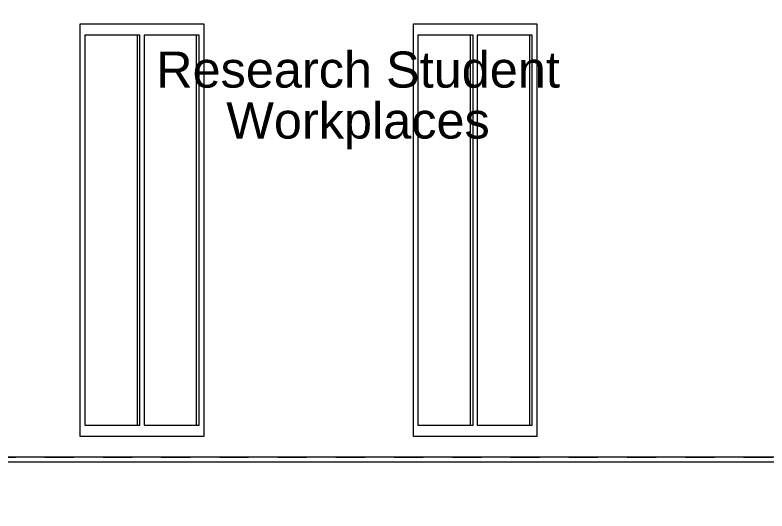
# Model space of a CAD drawing. Header units: millimetres. Extents: x -48147 to 1414029, y -496296 to 18123.
# Drawn here: x 1370046 to 1373690, y -478948 to -476544 of the extents above; entities that cross this region are included whole.
import ezdxf

# ---------------------------------------------------------------- set-up
doc = ezdxf.new("R2010")
doc.units = ezdxf.units.MM
doc.header["$MEASUREMENT"] = 0
doc.linetypes.add('Dashed', pattern=[2822.222233, 1411.111116, -1411.111116])
doc.linetypes.add('Wipeout_Contour', pattern=[1000, 0, -1000])
doc.layers.add('0_Pen_No__105', color=7, linetype='Continuous', lineweight=15, true_color=0xa6a6a6)
doc.layers.add('New_ArchiCAD Windows_Pen_No__63', color=7, linetype='Continuous', lineweight=20, true_color=0x606060)
for name, color, linetype, lineweight in [('A-95-P_Text_1_50_GA_Pen_No__1', 7, 'Continuous', 13), ('New_A-20-M_Floor_Slab_Pen_No__4', 7, 'Continuous', 20), ('New_A-95-D_1_20_Pen_No__1', 7, 'Continuous', 13)]:
    doc.layers.add(name, color=color, linetype=linetype, lineweight=lineweight)
for name, color, linetype in [('New_A-20-M_Floor_Slab', 7, 'Continuous'), ('New_A-95-D_1_20', 7, 'Continuous'), ('New_ArchiCAD Windows', 7, 'Continuous')]:
    doc.layers.add(name, color=color, linetype=linetype)
doc.styles.add('GENERATED_STYLE_1', font='')
doc.styles.add('GENERATED_STYLE_2', font='')
doc.styles.get('GENERATED_STYLE_1').set_extended_font_data('Arial')
doc.styles.get('GENERATED_STYLE_2').set_extended_font_data('Swis721 BT')
doc.dimstyles.new('GENERATED_STYLE__3', dxfattribs={"dimtxt": 125, "dimasz": 47.5, "dimexe": 0.18, "dimexo": 50, "dimgap": 0.09, "dimtad": 1, "dimdec": 0, "dimzin": 0, "dimdsep": 46, "dimtxsty": 'GENERATED_STYLE_1', "dimblk": 'ARROWHEAD_2', "dimblk1": 'ARROWHEAD_2', "dimblk2": 'ARROWHEAD_2', "dimcen": 0.09, "dimclrd": 7, "dimclre": 7, "dimclrt": 7, "dimadec": 0, "dimazin": 0, "dimtfac": 1, "dimtdec": 4, "dimtmove": 2, "dimatfit": 3, "dimfxl": 1, "dimtolj": 1, "dimtzin": 0, "dimarcsym": 0})
doc.dimstyles.new('GENERATED_STYLE__4', dxfattribs={"dimtxt": 125, "dimasz": 47.5, "dimexe": 0.18, "dimexo": 50, "dimgap": 0.09, "dimtad": 1, "dimdec": 0, "dimzin": 0, "dimdsep": 46, "dimtxsty": 'GENERATED_STYLE_1', "dimblk": 'ARROWHEAD_2', "dimblk1": 'ARROWHEAD_2', "dimblk2": 'ARROWHEAD_2', "dimcen": 0.09, "dimclrd": 7, "dimclre": 7, "dimclrt": 7, "dimadec": 0, "dimazin": 0, "dimtfac": 1, "dimtdec": 4, "dimtmove": 0, "dimatfit": 3, "dimfxl": 1, "dimtolj": 1, "dimtzin": 0, "dimarcsym": 0})

# ---------------------------------------------------------------- blocks, each defined once
blk = doc.blocks.new('Section Elem_171_2', base_point=(1372879, -490836.7))
at = {"color": 254, "linetype": 'Wipeout_Contour', "lineweight": 0, "ltscale": 5852792.500182126}
blk.add_wipeout([(1360553.7, -478686.7), (1360553.7, -478711.7), (1404762.6, -478711.7), (1404762.6, -478686.7)], dxfattribs=at).dxf.layer = 'New_A-20-M_Floor_Slab'
at = {"layer": 'New_A-20-M_Floor_Slab_Pen_No__4', "linetype": 'Continuous'}
blk.add_line((1377366.9, -478686.7), (1367165.2, -478686.7), dxfattribs=at)
at = {"color": 254, "linetype": 'Wipeout_Contour', "lineweight": 0, "ltscale": 5852988.886324035}
blk.add_wipeout([(1360553.7, -478711.7), (1360553.7, -478986.7), (1404762.6, -478986.7), (1404762.6, -478711.7)], dxfattribs=at).dxf.layer = 'New_A-20-M_Floor_Slab'
at = {"layer": 'New_A-20-M_Floor_Slab_Pen_No__4', "linetype": 'Continuous'}
blk.add_line((1404762.6, -478711.7), (1360553.7, -478711.7), dxfattribs=at)
blk = doc.blocks.new('Section Elem_234_2', base_point=(1372879, -490836.7))
at = {"color": 254, "linetype": 'Wipeout_Contour', "lineweight": 0, "ltscale": 5810942.605758297}
blk.add_wipeout([(1371977, -478531.7), (1371998.9, -478531.7), (1371998.9, -476641.7), (1371977, -476641.7)], dxfattribs=at).dxf.layer = 'New_ArchiCAD Windows'
at = {"color": 254, "linetype": 'Wipeout_Contour', "lineweight": 0, "ltscale": 5811967.343328388}
blk.add_wipeout([(1372252.4, -478531.7), (1372266.1, -478531.7), (1372266.1, -476641.7), (1372252.4, -476641.7)], dxfattribs=at).dxf.layer = 'New_ArchiCAD Windows'
at = {"color": 254, "linetype": 'Wipeout_Contour', "lineweight": 0, "ltscale": 5813051.981712222}
blk.add_wipeout([(1372539.5, -478531.7), (1372553.2, -478531.7), (1372553.2, -476641.7), (1372539.5, -476641.7)], dxfattribs=at).dxf.layer = 'New_ArchiCAD Windows'
at = {"color": 254, "linetype": 'Wipeout_Contour', "lineweight": 0, "ltscale": 5812030.987043089}
blk.add_wipeout([(1372286, -478531.7), (1372286, -476641.7), (1372266.1, -476641.7), (1372266.1, -478531.7)], dxfattribs=at).dxf.layer = 'New_ArchiCAD Windows'
at = {"color": 254, "linetype": 'Wipeout_Contour', "lineweight": 0, "ltscale": 5813119.393021823}
blk.add_wipeout([(1372553.2, -478531.7), (1372575.1, -478531.7), (1372575.1, -476641.7), (1372553.2, -476641.7)], dxfattribs=at).dxf.layer = 'New_ArchiCAD Windows'
at = {"color": 254, "linetype": 'Wipeout_Contour', "lineweight": 0, "ltscale": 11621541.67448016}
blk.add_wipeout([(1372575.1, -476586.7), (1371977, -476586.7), (1371977, -476641.7), (1371998.9, -476641.7), (1372266.1, -476641.7), (1372286, -476641.7), (1372553.2, -476641.7), (1372575.1, -476641.7)], dxfattribs=at).dxf.layer = 'New_ArchiCAD Windows'
at = {"color": 254, "linetype": 'Wipeout_Contour', "lineweight": 0, "ltscale": 11626582.43923537}
blk.add_wipeout([(1371998.9, -478531.7), (1371977, -478531.7), (1371977, -478586.7), (1372575.1, -478586.7), (1372575.1, -478531.7), (1372553.2, -478531.7), (1372286, -478531.7), (1372266.1, -478531.7)], dxfattribs=at).dxf.layer = 'New_ArchiCAD Windows'
at = {"layer": 'New_ArchiCAD Windows_Pen_No__63', "linetype": 'Continuous'}
for p, q in [((1371977, -476641.7), (1371977, -476586.7)), ((1371977, -476586.7), (1372575.1, -476586.7)), ((1372575.1, -476586.7), (1372575.1, -476641.7)), ((1371977, -478531.7), (1371977, -476641.7)), ((1372575.1, -476641.7), (1372575.1, -478531.7)), ((1371977, -478586.7), (1371977, -478531.7)), ((1372575.1, -478531.7), (1372575.1, -478586.7)), ((1372575.1, -478586.7), (1371977, -478586.7))]:
    blk.add_line(p, q, dxfattribs=at)
at = {"color": 254, "linetype": 'Wipeout_Contour', "lineweight": 0, "ltscale": 5811462.695992945}
blk.add_wipeout([(1372252.4, -476641.7), (1371998.9, -476641.7), (1371998.9, -478531.7), (1372252.4, -478531.7)], dxfattribs=at).dxf.layer = 'New_ArchiCAD Windows'
at = {"color": 254, "linetype": 'Wipeout_Contour', "lineweight": 0, "ltscale": 5812547.322963877}
blk.add_wipeout([(1372286, -478531.7), (1372539.5, -478531.7), (1372539.5, -476641.7), (1372286, -476641.7)], dxfattribs=at).dxf.layer = 'New_ArchiCAD Windows'
at = {"layer": 'New_ArchiCAD Windows_Pen_No__63', "linetype": 'Continuous'}
for p, q in [((1371998.9, -476641.7), (1371998.9, -478531.7)), ((1372266.1, -476641.7), (1371998.9, -476641.7)), ((1372252.4, -476641.7), (1372252.4, -478531.7)), ((1372266.1, -478531.7), (1372266.1, -476641.7)), ((1372286, -476641.7), (1372286, -478531.7)), ((1372553.2, -476641.7), (1372286, -476641.7)), ((1372539.5, -476641.7), (1372539.5, -478531.7)), ((1372553.2, -478531.7), (1372553.2, -476641.7)), ((1371998.9, -478531.7), (1372266.1, -478531.7)), ((1372286, -478531.7), (1372553.2, -478531.7))]:
    blk.add_line(p, q, dxfattribs=at)
blk = doc.blocks.new('Section Elem_242_2', base_point=(1372879, -490836.7))
at = {"color": 254, "linetype": 'Wipeout_Contour', "lineweight": 0, "ltscale": 5804842.900868375}
blk.add_wipeout([(1370362.2, -478531.7), (1370384.2, -478531.7), (1370384.2, -476641.7), (1370362.2, -476641.7)], dxfattribs=at).dxf.layer = 'New_ArchiCAD Windows'
at = {"color": 254, "linetype": 'Wipeout_Contour', "lineweight": 0, "ltscale": 5805867.507920004}
blk.add_wipeout([(1370637.6, -478531.7), (1370651.3, -478531.7), (1370651.3, -476641.7), (1370637.6, -476641.7)], dxfattribs=at).dxf.layer = 'New_ArchiCAD Windows'
at = {"color": 254, "linetype": 'Wipeout_Contour', "lineweight": 0, "ltscale": 5806952.008234246}
blk.add_wipeout([(1370924.7, -478531.7), (1370938.4, -478531.7), (1370938.4, -476641.7), (1370924.7, -476641.7)], dxfattribs=at).dxf.layer = 'New_ArchiCAD Windows'
at = {"color": 254, "linetype": 'Wipeout_Contour', "lineweight": 0, "ltscale": 5805931.143530952}
blk.add_wipeout([(1370671.3, -478531.7), (1370671.3, -476641.7), (1370651.3, -476641.7), (1370651.3, -478531.7)], dxfattribs=at).dxf.layer = 'New_ArchiCAD Windows'
at = {"color": 254, "linetype": 'Wipeout_Contour', "lineweight": 0, "ltscale": 5807019.410965385}
blk.add_wipeout([(1370938.4, -478531.7), (1370960.4, -478531.7), (1370960.4, -476641.7), (1370938.4, -476641.7)], dxfattribs=at).dxf.layer = 'New_ArchiCAD Windows'
at = {"color": 254, "linetype": 'Wipeout_Contour', "lineweight": 0, "ltscale": 11609339.3396007}
blk.add_wipeout([(1370960.4, -476641.7), (1370960.4, -476586.7), (1370362.2, -476586.7), (1370362.2, -476641.7), (1370384.2, -476641.7), (1370651.3, -476641.7), (1370671.3, -476641.7), (1370938.4, -476641.7)], dxfattribs=at).dxf.layer = 'New_ArchiCAD Windows'
at = {"color": 254, "linetype": 'Wipeout_Contour', "lineweight": 0, "ltscale": 11614385.400322}
blk.add_wipeout([(1370960.4, -478586.7), (1370960.4, -478531.7), (1370938.4, -478531.7), (1370671.3, -478531.7), (1370651.3, -478531.7), (1370384.2, -478531.7), (1370362.2, -478531.7), (1370362.2, -478586.7)], dxfattribs=at).dxf.layer = 'New_ArchiCAD Windows'
at = {"layer": 'New_ArchiCAD Windows_Pen_No__63', "linetype": 'Continuous'}
for p, q in [((1370362.2, -476641.7), (1370362.2, -476586.7)), ((1370362.2, -476586.7), (1370960.4, -476586.7)), ((1370960.4, -476586.7), (1370960.4, -476641.7)), ((1370362.2, -478531.7), (1370362.2, -476641.7)), ((1370960.4, -476641.7), (1370960.4, -478531.7)), ((1370362.2, -478586.7), (1370362.2, -478531.7)), ((1370960.4, -478531.7), (1370960.4, -478586.7)), ((1370960.4, -478586.7), (1370362.2, -478586.7))]:
    blk.add_line(p, q, dxfattribs=at)
at = {"color": 254, "linetype": 'Wipeout_Contour', "lineweight": 0, "ltscale": 5805362.924859251}
blk.add_wipeout([(1370637.6, -476641.7), (1370384.2, -476641.7), (1370384.2, -478531.7), (1370637.6, -478531.7)], dxfattribs=at).dxf.layer = 'New_ArchiCAD Windows'
at = {"color": 254, "linetype": 'Wipeout_Contour', "lineweight": 0, "ltscale": 5806447.413724603}
blk.add_wipeout([(1370671.3, -478531.7), (1370924.7, -478531.7), (1370924.7, -476641.7), (1370671.3, -476641.7)], dxfattribs=at).dxf.layer = 'New_ArchiCAD Windows'
at = {"layer": 'New_ArchiCAD Windows_Pen_No__63', "linetype": 'Continuous'}
for p, q in [((1370384.2, -476641.7), (1370384.2, -478531.7)), ((1370651.3, -476641.7), (1370384.2, -476641.7)), ((1370637.6, -476641.7), (1370637.6, -478531.7)), ((1370651.3, -478531.7), (1370651.3, -476641.7)), ((1370671.3, -476641.7), (1370671.3, -478531.7)), ((1370938.4, -476641.7), (1370671.3, -476641.7)), ((1370924.7, -476641.7), (1370924.7, -478531.7)), ((1370938.4, -478531.7), (1370938.4, -476641.7)), ((1370384.2, -478531.7), (1370651.3, -478531.7)), ((1370671.3, -478531.7), (1370938.4, -478531.7))]:
    blk.add_line(p, q, dxfattribs=at)
blk = doc.blocks.new('*D778', base_point=(1372879, -490836.7))
at = {"layer": 'New_A-95-D_1_20_Pen_No__1', "linetype": 'Continuous'}
for p, q in [((1367439.1, -478686.7), (1367345.3, -478686.7)), ((1367360.9, -478668.7), (1367423.4, -478704.8)), ((1367360.9, -478693.7), (1367423.4, -478729.8)), ((1367392.2, -478711.7), (1367392.2, -478686.7)), ((1367439.1, -478711.7), (1367345.3, -478711.7)), ((1367392.2, -478742.3), (1367392.2, -478711.7))]:
    blk.add_line(p, q, dxfattribs=at)
at = {"layer": 'New_A-95-D_1_20_Pen_No__1', "insert": (1367367.2, -478939.1), "char_height": 125, "attachment_point": 7, "rotation": 90, "style": 'GENERATED_STYLE_1'}
blk.add_mtext('\\A1;{\\fArial|b0|i0|c0|p34;25}', dxfattribs=at)
blk = doc.blocks.new('ARROWHEAD_2')
at = {"color": 0, "linetype": 'Continuous', "lineweight": 0}
for p, q in [((0, 0), (-1, 0)), ((-0.378, -0.655), (0.378, 0.655))]:
    blk.add_line(p, q, dxfattribs=at)
blk = doc.blocks.new('*D779', base_point=(1372879, -490836.7))
at = {"layer": 'New_A-95-D_1_20_Pen_No__1', "linetype": 'Continuous'}
for p, q in [((1367943.1, -475086.7), (1367345.3, -475086.7)), ((1367423.4, -475104.8), (1367360.9, -475068.7)), ((1367392.2, -475086.7), (1367392.2, -475056.2)), ((1367392.2, -478686.7), (1367392.2, -475086.7)), ((1367439.1, -478686.7), (1367345.3, -478686.7)), ((1367360.9, -478668.7), (1367423.4, -478704.8))]:
    blk.add_line(p, q, dxfattribs=at)
at = {"layer": 'New_A-95-D_1_20_Pen_No__1', "insert": (1367367.2, -477101.2), "char_height": 125, "attachment_point": 7, "rotation": 90, "style": 'GENERATED_STYLE_1'}
blk.add_mtext('\\A1;{\\fArial|b0|i0|c0|p34;3,600}', dxfattribs=at)
blk = doc.blocks.new('S-24 Building Section_STORY_MARKER', base_point=(1372879, -490836.7))
at = {"layer": '0_Pen_No__105', "linetype": 'Dashed', "ltscale": 0.1}
blk.add_line((1358054.7, -478686.7), (1410366.7, -478686.7), dxfattribs=at)

msp = doc.modelspace()

# ---------------------------------------------------------------- block references
at = {"layer": 'New_A-20-M_Floor_Slab'}
msp.add_blockref('Section Elem_171_2', (1372879, -490836.7), dxfattribs=at)
at = {"layer": 'New_ArchiCAD Windows'}
for name in ['Section Elem_242_2', 'Section Elem_234_2']:
    msp.add_blockref(name, (1372879, -490836.7), dxfattribs=at)

# ---------------------------------------------------------------- next in the draw order: texts
at = {"layer": 'A-95-P_Text_1_50_GA_Pen_No__1', "linetype": 'Continuous', "insert": (1371708.4, -476720.5), "char_height": 175, "width": 3634.245, "attachment_point": 2, "line_spacing_factor": 0.846631, "style": 'GENERATED_STYLE_2'}
msp.add_mtext('\\A1;{\\fSwis721 BT|b0|i0|c0|p34;Research Student\\P\\fSwis721 BT|b0|i0|c0|p34;Workplaces}', dxfattribs=at)

# ---------------------------------------------------------------- next in the draw order: dimensions: what is measured, and where the dimension line sits
at = {"layer": 'New_A-95-D_1_20', "linetype": 'Continuous'}
for base, p1, p2, dimstyle, picture, middle in [((1367392.2, -475086.7), (1383128, -478686.7), (1367993.1, -475086.7), 'GENERATED_STYLE__4', '*D779', (1367304.7, -476864.1)), ((1367392.2, -478686.7), (1383128, -478711.7), (1383128, -478686.7), 'GENERATED_STYLE__3', '*D778', (1367304.7, -478833.7))]:
    dim = msp.add_linear_dim(base=base, p1=p1, p2=p2, angle=90, dimstyle=dimstyle, dxfattribs=at)
    dim.commit()
    dim.dimension.update_dxf_attribs({"geometry": picture, "text_midpoint": middle, "dimtype": 160, "text_rotation": 90})

# ---------------------------------------------------------------- next in the draw order: block references
at = {"linetype": 'Continuous', "lineweight": 0}
msp.add_blockref('S-24 Building Section_STORY_MARKER', (1372879, -490836.7), dxfattribs=at)

doc.saveas('drawing.dxf')
